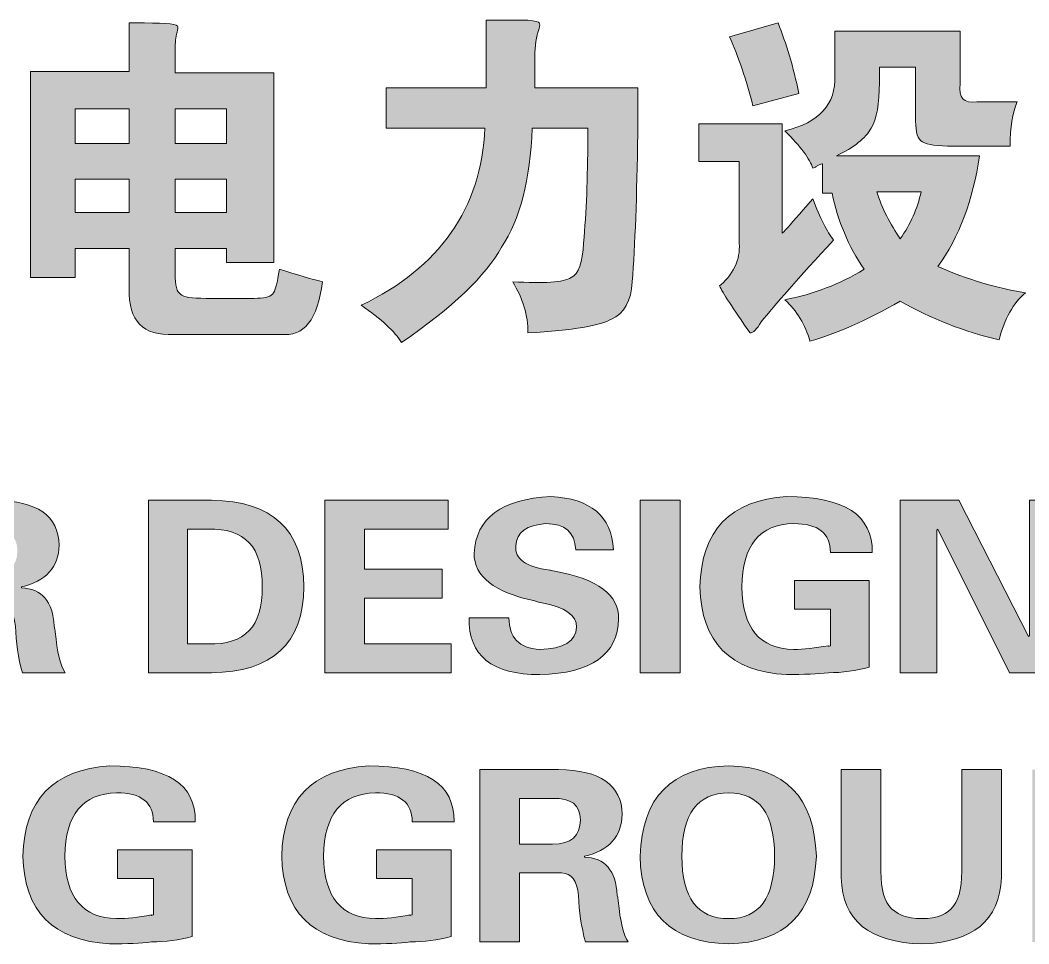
# Model space of a CAD drawing. Extents: x -76183 to 48420, y -19465 to 404409.
# Drawn here: x -4246 to -3348, y -15456 to -14634 of the extents above; entities that cross this region are included whole.
import ezdxf

# ---------------------------------------------------------------- set-up
doc = ezdxf.new("R2010")
doc.units = 0
doc.header["$LTSCALE"] = 1000
doc.header["$MEASUREMENT"] = 0
doc.layers.add('PUB_TEXT', color=7, linetype='Continuous', lineweight=13)

# ---------------------------------------------------------------- blocks, each defined once
blk = doc.blocks.new('LOGO_CEEC_2014')
h = blk.add_hatch(color=256)
edge = h.paths.add_edge_path()
edge.add_spline(control_points=[(69.5505, 9.4632), (69.5505, 9.4632), (69.5505, 10.067), (69.5505, 10.067), (69.7567, 10.067), (69.8804, 10.067), (69.9217, 10.067), (69.9877, 10.0588), (70.0208, 10.0506), (70.0208, 10.0423), (70.0288, 10.0341), (70.0288, 10.0177), (70.0208, 9.993), (69.9959, 9.9191), (69.9836, 9.837), (69.9836, 9.7466), (69.9836, 9.7466), (69.9836, 9.4632), (69.9836, 9.4632), (69.9836, 9.4632), (70.8991, 9.4632), (70.8991, 9.4632), (70.8991, 9.4632), (70.8991, 9.0568), (70.8991, 9.0568), (70.8909, 8.4979), (70.8744, 8.0586), (70.8495, 7.7383), (70.8413, 7.5657), (70.7794, 7.4548), (70.6642, 7.4056), (70.5733, 7.3483), (70.3258, 7.307), (69.9217, 7.2823), (69.9217, 7.4384), (69.8763, 7.5904), (69.7857, 7.7383), (70.066, 7.7216), (70.239, 7.7339), (70.3053, 7.7752), (70.3713, 7.8078), (70.4082, 7.9108), (70.4167, 8.0833), (70.4413, 8.3544), (70.4537, 8.6625), (70.4537, 9.0075), (70.4537, 9.0075), (70.4537, 9.1061), (70.4537, 9.1061), (70.4537, 9.1061), (69.959, 9.1061), (69.959, 9.1061), (69.9423, 8.6458), (69.8516, 8.2928), (69.6866, 8.0463), (69.5464, 7.7917), (69.2494, 7.5085), (68.796, 7.1961), (68.7382, 7.2946), (68.6184, 7.4056), (68.4371, 7.5288), (69.1382, 7.8656), (69.5051, 8.3914), (69.5382, 9.1061), (69.5382, 9.1061), (68.6599, 9.1061), (68.6599, 9.1061), (68.6599, 9.1061), (68.6599, 9.4632), (68.6599, 9.4632), (68.6599, 9.4632), (69.5505, 9.4632), (69.5505, 9.4632)], knot_values=[0, 0, 0, 0, 1, 1, 1, 2, 2, 2, 3, 3, 3, 4, 4, 4, 5, 5, 5, 6, 6, 6, 7, 7, 7, 8, 8, 8, 9, 9, 9, 10, 10, 10, 11, 11, 11, 12, 12, 12, 13, 13, 13, 14, 14, 14, 15, 15, 15, 16, 16, 16, 17, 17, 17, 18, 18, 18, 19, 19, 19, 20, 20, 20, 21, 21, 21, 22, 22, 22, 23, 23, 23, 24, 24, 24, 24], degree=3, periodic=0)
h = blk.add_hatch(color=256)
h.paths.add_polyline_path([(67.2387, 8.3544), (67.2387, 8.6501), (66.781, 8.6501), (66.781, 8.3544)], flags=16)
h.paths.add_polyline_path([(66.781, 8.9705), (67.2387, 8.9705), (67.2387, 9.2786), (66.781, 9.2786)], flags=16)
h.paths.add_polyline_path([(65.8902, 8.3544), (66.3726, 8.3544), (66.3726, 8.6501), (65.8902, 8.6501)], flags=16)
h.paths.add_polyline_path([(66.3726, 9.2786), (65.8902, 9.2786), (65.8902, 8.9705), (66.3726, 8.9705)], flags=16)
edge = h.paths.add_edge_path()
edge.add_spline(control_points=[(66.3726, 9.611), (66.3726, 9.611), (66.3726, 10.0423), (66.3726, 10.0423), (66.3726, 10.0423), (66.5086, 10.0423), (66.5086, 10.0423), (66.7148, 10.0423), (66.8139, 10.03), (66.8056, 10.0054), (66.8056, 9.9889), (66.8013, 9.9684), (66.7933, 9.9438), (66.7849, 9.8945), (66.781, 9.8452), (66.781, 9.7959), (66.781, 9.7959), (66.781, 9.5987), (66.781, 9.5987), (66.781, 9.5987), (67.6592, 9.5987), (67.6592, 9.5987), (67.6592, 9.5987), (67.6592, 7.9108), (67.6592, 7.9108), (67.6592, 7.9108), (67.2387, 7.9108), (67.2387, 7.9108), (67.2387, 7.9108), (67.2387, 8.034), (67.2387, 8.034), (67.2387, 8.034), (66.781, 8.034), (66.781, 8.034), (66.781, 8.034), (66.781, 7.8122), (66.781, 7.8122), (66.781, 7.7054), (66.7974, 7.6438), (66.8303, 7.6274), (66.8552, 7.6027), (66.9294, 7.5904), (67.0531, 7.5904), (67.0531, 7.5904), (67.486, 7.5904), (67.486, 7.5904), (67.5684, 7.5904), (67.622, 7.6027), (67.6469, 7.6274), (67.6716, 7.652), (67.6921, 7.7259), (67.7088, 7.8492), (67.8654, 7.7999), (67.9932, 7.7629), (68.0923, 7.7383), (68.051, 7.4014), (67.9273, 7.2454), (67.7211, 7.27), (67.7211, 7.27), (66.7684, 7.27), (66.7684, 7.27), (66.4963, 7.2536), (66.3643, 7.3891), (66.3726, 7.6766), (66.3726, 7.6766), (66.3726, 8.034), (66.3726, 8.034), (66.3726, 8.034), (65.8902, 8.034), (65.8902, 8.034), (65.8902, 8.034), (65.8902, 7.7752), (65.8902, 7.7752), (65.8902, 7.7752), (65.4943, 7.7752), (65.4943, 7.7752), (65.4943, 7.7752), (65.4943, 9.611), (65.4943, 9.611), (65.4943, 9.611), (66.3726, 9.611), (66.3726, 9.611)], knot_values=[0, 0, 0, 0, 1, 1, 1, 2, 2, 2, 3, 3, 3, 4, 4, 4, 5, 5, 5, 6, 6, 6, 7, 7, 7, 8, 8, 8, 9, 9, 9, 10, 10, 10, 11, 11, 11, 12, 12, 12, 13, 13, 13, 14, 14, 14, 15, 15, 15, 16, 16, 16, 17, 17, 17, 18, 18, 18, 19, 19, 19, 20, 20, 20, 21, 21, 21, 22, 22, 22, 23, 23, 23, 24, 24, 24, 25, 25, 25, 26, 26, 26, 27, 27, 27, 27], degree=3, periodic=0)
h = blk.add_hatch(color=256)
edge = h.paths.add_edge_path(flags=16)
edge.add_spline(control_points=[(73.0255, 8.5392), (73.075, 8.3914), (73.1449, 8.2514), (73.2358, 8.1203), (73.3264, 8.2514), (73.3882, 8.3914), (73.4214, 8.5392), (73.4214, 8.5392), (73.0255, 8.5392), (73.0255, 8.5392)], knot_values=[0, 0, 0, 0, 1, 1, 1, 2, 2, 2, 3, 3, 3, 3], degree=3, periodic=0)
edge = h.paths.add_edge_path()
edge.add_spline(control_points=[(72.5431, 8.5269), (72.5431, 8.5269), (72.5431, 8.7857), (72.5431, 8.7857), (72.5431, 8.7936), (72.5223, 8.7857), (72.4812, 8.761), (72.4892, 8.761), (72.4812, 8.7567), (72.4563, 8.7487), (72.4317, 8.8306), (72.349, 8.9415), (72.2089, 9.0814), (72.5141, 9.1554), (72.6625, 9.3194), (72.6543, 9.5741), (72.6543, 9.5741), (72.6543, 9.9684), (72.6543, 9.9684), (72.6543, 9.9684), (73.7679, 9.9684), (73.7679, 9.9684), (73.7679, 9.9684), (73.7679, 9.5001), (73.7679, 9.5001), (73.7512, 9.3772), (73.8008, 9.3235), (73.9163, 9.3402), (73.9163, 9.3402), (74.275, 9.3402), (74.275, 9.3402), (74.2336, 9.2416), (74.2131, 9.1099), (74.2131, 8.9459), (74.2131, 8.9459), (73.7061, 8.9459), (73.7061, 8.9459), (73.5656, 8.9459), (73.475, 8.9582), (73.4337, 8.9828), (73.3924, 9.0075), (73.3718, 9.0691), (73.3718, 9.1677), (73.3718, 9.1677), (73.3718, 9.648), (73.3718, 9.648), (73.3718, 9.648), (73.0501, 9.648), (73.0501, 9.648), (73.0501, 9.648), (73.0501, 9.5125), (73.0501, 9.5125), (73.0501, 9.3235), (73.0255, 9.188), (72.9759, 9.1061), (72.9267, 9.0155), (72.8232, 8.9336), (72.6669, 8.8596), (72.6669, 8.8596), (73.941, 8.8596), (73.941, 8.8596), (73.8832, 8.4653), (73.7595, 8.1367), (73.5697, 7.8738), (73.8337, 7.7585), (74.0935, 7.6808), (74.3492, 7.6397), (74.2421, 7.5491), (74.1638, 7.4099), (74.1143, 7.2207), (73.8008, 7.2946), (73.5081, 7.4099), (73.2358, 7.5657), (72.9305, 7.3932), (72.6625, 7.2744), (72.4317, 7.2084), (72.3904, 7.3563), (72.3162, 7.4795), (72.2089, 7.5781), (72.4646, 7.6274), (72.6997, 7.7177), (72.9141, 7.8492), (72.7739, 8.0543), (72.6792, 8.2805), (72.6296, 8.5269), (72.6296, 8.5269), (72.5431, 8.5269), (72.5431, 8.5269)], knot_values=[0, 0, 0, 0, 1, 1, 1, 2, 2, 2, 3, 3, 3, 4, 4, 4, 5, 5, 5, 6, 6, 6, 7, 7, 7, 8, 8, 8, 9, 9, 9, 10, 10, 10, 11, 11, 11, 12, 12, 12, 13, 13, 13, 14, 14, 14, 15, 15, 15, 16, 16, 16, 17, 17, 17, 18, 18, 18, 19, 19, 19, 20, 20, 20, 21, 21, 21, 22, 22, 22, 23, 23, 23, 24, 24, 24, 25, 25, 25, 26, 26, 26, 27, 27, 27, 28, 28, 28, 29, 29, 29, 29], degree=3, periodic=0)
edge = h.paths.add_edge_path()
edge.add_spline(control_points=[(72.1473, 10.0423), (72.2214, 9.8616), (72.2833, 9.6521), (72.3326, 9.4141), (72.3326, 9.4141), (71.9244, 9.3032), (71.9244, 9.3032), (71.8667, 9.533), (71.7966, 9.7384), (71.7142, 9.9191), (71.7142, 9.9191), (72.1473, 10.0423), (72.1473, 10.0423)], knot_values=[0, 0, 0, 0, 1, 1, 1, 2, 2, 2, 3, 3, 3, 4, 4, 4, 4], degree=3, periodic=0)
edge = h.paths.add_edge_path()
edge.add_spline(control_points=[(71.8007, 8.8103), (71.8007, 8.8103), (71.442, 8.8103), (71.442, 8.8103), (71.442, 8.8103), (71.442, 9.143), (71.442, 9.143), (71.442, 9.143), (72.1842, 9.143), (72.1842, 9.143), (72.1842, 9.143), (72.1842, 8.1696), (72.1842, 8.1696), (72.2171, 8.2022), (72.2789, 8.2722), (72.3698, 8.379), (72.3698, 8.379), (72.4563, 8.4776), (72.4563, 8.4776), (72.5223, 8.3051), (72.5842, 8.1819), (72.642, 8.1079), (72.3285, 7.7709), (72.1141, 7.5288), (71.9986, 7.3809), (71.9573, 7.3152), (71.9244, 7.2823), (71.8998, 7.2823), (71.7429, 7.5041), (71.6523, 7.6438), (71.6276, 7.7013), (71.6276, 7.7013), (71.64, 7.7136), (71.64, 7.7136), (71.6975, 7.7629), (71.7429, 7.8245), (71.776, 7.8985), (71.8007, 7.9642), (71.8089, 8.034), (71.8007, 8.1079), (71.8007, 8.1079), (71.8007, 8.8103), (71.8007, 8.8103)], knot_values=[0, 0, 0, 0, 1, 1, 1, 2, 2, 2, 3, 3, 3, 4, 4, 4, 5, 5, 5, 6, 6, 6, 7, 7, 7, 8, 8, 8, 9, 9, 9, 10, 10, 10, 11, 11, 11, 12, 12, 12, 13, 13, 13, 14, 14, 14, 14], degree=3, periodic=0)
h = blk.add_hatch(color=256)
edge = h.paths.add_edge_path(flags=16)
edge.add_spline(control_points=[(64.8361, 5.1289), (64.8361, 5.1289), (65.1287, 5.1289), (65.1287, 5.1289), (65.2941, 5.1289), (65.377, 5.2008), (65.377, 5.3448), (65.377, 5.4776), (65.2941, 5.541), (65.1287, 5.5356), (65.1287, 5.5356), (64.8361, 5.5356), (64.8361, 5.5356), (64.8361, 5.5356), (64.8361, 5.1289), (64.8361, 5.1289)], knot_values=[0, 0, 0, 0, 1, 1, 1, 2, 2, 2, 3, 3, 3, 4, 4, 4, 5, 5, 5, 5], degree=3, periodic=0)
edge = h.paths.add_edge_path()
edge.add_spline(control_points=[(64.8361, 4.2579), (64.8361, 4.2579), (64.4815, 4.2579), (64.4815, 4.2579), (64.4815, 4.2579), (64.4815, 5.7928), (64.4815, 5.7928), (64.4815, 5.7928), (65.1819, 5.7928), (65.1819, 5.7928), (65.5544, 5.7872), (65.7433, 5.6545), (65.7492, 5.3947), (65.7433, 5.1954), (65.6309, 5.0709), (65.4124, 5.0211), (65.4124, 5.0211), (65.4124, 5.0129), (65.4124, 5.0129), (65.5955, 5.0073), (65.693, 4.8938), (65.7051, 4.6728), (65.7107, 4.6507), (65.7138, 4.634), (65.7138, 4.6229), (65.7315, 4.4404), (65.761, 4.3187), (65.8026, 4.2579), (65.8026, 4.2579), (65.4214, 4.2579), (65.4214, 4.2579), (65.3857, 4.3906), (65.3649, 4.5287), (65.3593, 4.6728), (65.3472, 4.8055), (65.2972, 4.8717), (65.2086, 4.8717), (65.2086, 4.8717), (64.8361, 4.8717), (64.8361, 4.8717), (64.8361, 4.8717), (64.8361, 4.2579), (64.8361, 4.2579)], knot_values=[0, 0, 0, 0, 1, 1, 1, 2, 2, 2, 3, 3, 3, 4, 4, 4, 5, 5, 5, 6, 6, 6, 7, 7, 7, 8, 8, 8, 9, 9, 9, 10, 10, 10, 11, 11, 11, 12, 12, 12, 13, 13, 13, 14, 14, 14, 14], degree=3, periodic=0)
h.paths.add_polyline_path([(63.144, 5.7928), (64.2433, 5.7928), (64.2433, 5.5356), (63.4986, 5.5356), (63.4986, 5.1787), (64.1902, 5.1787), (64.1902, 4.9215), (63.4986, 4.9215), (63.4986, 4.5151), (64.27, 4.5151), (64.27, 4.2579), (63.144, 4.2579)])
h.paths.add_polyline_path([(61.7444, 5.7928), (62.1433, 5.7928), (62.427, 4.6396), (62.4357, 4.6396), (62.7017, 5.7928), (63.0298, 5.7928), (62.6131, 4.2579), (62.2229, 4.2579), (61.9305, 5.4278), (61.6114, 4.2579), (61.2125, 4.2579), (60.8135, 5.7928), (61.1768, 5.7928), (61.425, 4.6396)])
edge = h.paths.add_edge_path(flags=16)
edge.add_spline(control_points=[(59.5379, 5.0211), (59.5379, 4.6507), (59.6767, 4.4653), (59.9545, 4.4653), (60.2264, 4.4653), (60.3625, 4.6507), (60.3625, 5.0211), (60.3625, 5.3972), (60.2264, 5.5854), (59.9545, 5.5854), (59.6767, 5.5854), (59.5379, 5.3972), (59.5379, 5.0211)], knot_values=[0, 0, 0, 0, 1, 1, 1, 2, 2, 2, 3, 3, 3, 4, 4, 4, 4], degree=3, periodic=0)
edge = h.paths.add_edge_path()
edge.add_spline(control_points=[(59.1656, 5.0211), (59.1833, 5.5466), (59.4462, 5.8149), (59.9545, 5.8259), (60.4569, 5.8149), (60.717, 5.5466), (60.7347, 5.0211), (60.717, 4.5123), (60.4569, 4.2525), (59.9545, 4.2412), (59.4403, 4.2525), (59.1774, 4.5123), (59.1656, 5.0211)], knot_values=[0, 0, 0, 0, 1, 1, 1, 2, 2, 2, 3, 3, 3, 4, 4, 4, 4], degree=3, periodic=0)
edge = h.paths.add_edge_path(flags=16)
edge.add_spline(control_points=[(58.2268, 5.104), (58.2504, 5.104), (58.2858, 5.104), (58.3331, 5.104), (58.5695, 5.082), (58.6848, 5.1538), (58.6789, 5.3199), (58.6848, 5.4858), (58.5695, 5.5577), (58.3331, 5.5356), (58.2858, 5.5356), (58.2504, 5.5356), (58.2268, 5.5356), (58.2268, 5.5356), (58.2268, 5.104), (58.2268, 5.104)], knot_values=[0, 0, 0, 0, 1, 1, 1, 2, 2, 2, 3, 3, 3, 4, 4, 4, 5, 5, 5, 5], degree=3, periodic=0)
edge = h.paths.add_edge_path()
edge.add_spline(control_points=[(57.881, 4.2579), (57.881, 4.2579), (57.881, 5.7928), (57.881, 5.7928), (57.881, 5.7928), (58.3862, 5.7928), (58.3862, 5.7928), (58.8355, 5.7982), (59.057, 5.6406), (59.0514, 5.3199), (59.0393, 5.0211), (58.8504, 4.8635), (58.4838, 4.8471), (58.4838, 4.8471), (58.2268, 4.8471), (58.2268, 4.8471), (58.2268, 4.8471), (58.2268, 4.2579), (58.2268, 4.2579), (58.2268, 4.2579), (57.881, 4.2579), (57.881, 4.2579)], knot_values=[0, 0, 0, 0, 1, 1, 1, 2, 2, 2, 3, 3, 3, 4, 4, 4, 5, 5, 5, 6, 6, 6, 7, 7, 7, 7], degree=3, periodic=0)
h = blk.add_hatch(color=256)
h.paths.add_polyline_path([(74.2085, 4.2579), (73.57, 5.5356), (73.5613, 5.5274), (73.5613, 4.2579), (73.2332, 4.2579), (73.2332, 5.7928), (73.7564, 5.7928), (74.3769, 4.5814), (74.3856, 4.5898), (74.3856, 5.7928), (74.7137, 5.7928), (74.7137, 4.2579)])
edge = h.paths.add_edge_path()
edge.add_spline(control_points=[(72.2946, 4.8222), (72.2946, 4.8222), (72.2946, 5.0791), (72.2946, 5.0791), (72.2946, 5.0791), (72.9595, 5.0791), (72.9595, 5.0791), (72.9595, 5.0791), (72.9595, 4.3077), (72.9595, 4.3077), (72.8412, 4.2746), (72.7203, 4.2579), (72.596, 4.2579), (72.5015, 4.2468), (72.3773, 4.2412), (72.2238, 4.2412), (71.7214, 4.2689), (71.4641, 4.5287), (71.4523, 5.0211), (71.4641, 5.5243), (71.7214, 5.7928), (72.2238, 5.8259), (72.738, 5.8259), (72.9919, 5.6601), (72.9862, 5.3282), (72.9862, 5.3282), (72.6137, 5.3282), (72.6137, 5.3282), (72.6137, 5.4996), (72.5044, 5.5854), (72.2856, 5.5854), (71.9842, 5.5797), (71.8305, 5.3916), (71.8248, 5.0211), (71.8305, 4.6561), (71.9842, 4.4707), (72.2856, 4.4653), (72.3745, 4.4653), (72.4777, 4.4764), (72.596, 4.4984), (72.5901, 4.4928), (72.596, 4.4928), (72.6137, 4.4984), (72.6137, 4.4984), (72.6137, 4.8222), (72.6137, 4.8222), (72.6137, 4.8222), (72.2946, 4.8222), (72.2946, 4.8222)], knot_values=[0, 0, 0, 0, 1, 1, 1, 2, 2, 2, 3, 3, 3, 4, 4, 4, 5, 5, 5, 6, 6, 6, 7, 7, 7, 8, 8, 8, 9, 9, 9, 10, 10, 10, 11, 11, 11, 12, 12, 12, 13, 13, 13, 14, 14, 14, 15, 15, 15, 16, 16, 16, 16], degree=3, periodic=0)
h.paths.add_polyline_path([(71.2762, 4.2579), (70.9217, 4.2579), (70.9217, 5.7928), (71.2762, 5.7928)])
edge = h.paths.add_edge_path()
edge.add_spline(control_points=[(70.3464, 5.3531), (70.3404, 5.5079), (70.2516, 5.5854), (70.0804, 5.5854), (69.9089, 5.5741), (69.8203, 5.5079), (69.8144, 5.3862), (69.8024, 5.2701), (69.903, 5.198), (70.1158, 5.1705), (70.1217, 5.1705), (70.1364, 5.1677), (70.1602, 5.1623), (70.5443, 5.0902), (70.7335, 4.9492), (70.7276, 4.739), (70.7217, 4.4183), (70.4881, 4.2525), (70.0272, 4.2412), (69.6016, 4.2412), (69.3919, 4.4099), (69.3978, 4.7475), (69.3978, 4.7475), (69.7523, 4.7475), (69.7523, 4.7475), (69.7523, 4.5703), (69.8439, 4.4764), (70.0272, 4.4653), (70.2398, 4.4707), (70.3492, 4.5372), (70.3551, 4.6645), (70.3551, 4.7695), (70.2516, 4.8414), (70.045, 4.8802), (70.0152, 4.8856), (69.9946, 4.8912), (69.9828, 4.8966), (69.6221, 4.9741), (69.4419, 5.1151), (69.4419, 5.3199), (69.4599, 5.6352), (69.6873, 5.8039), (70.1248, 5.8259), (70.4793, 5.8093), (70.6655, 5.6516), (70.6832, 5.3531), (70.6832, 5.3531), (70.3464, 5.3531), (70.3464, 5.3531)], knot_values=[0, 0, 0, 0, 1, 1, 1, 2, 2, 2, 3, 3, 3, 4, 4, 4, 5, 5, 5, 6, 6, 6, 7, 7, 7, 8, 8, 8, 9, 9, 9, 10, 10, 10, 11, 11, 11, 12, 12, 12, 13, 13, 13, 14, 14, 14, 15, 15, 15, 16, 16, 16, 16], degree=3, periodic=0)
h.paths.add_polyline_path([(68.1134, 5.7928), (69.2127, 5.7928), (69.2127, 5.5356), (68.4679, 5.5356), (68.4679, 5.1787), (69.1595, 5.1787), (69.1595, 4.9215), (68.4679, 4.9215), (68.4679, 4.5151), (69.2394, 4.5151), (69.2394, 4.2579), (68.1134, 4.2579)])
edge = h.paths.add_edge_path(flags=16)
edge.add_spline(control_points=[(66.8909, 4.5151), (66.8909, 4.5151), (67.077, 4.5151), (67.077, 4.5151), (67.402, 4.5038), (67.5617, 4.6728), (67.5558, 5.0211), (67.5617, 5.3751), (67.402, 5.5466), (67.077, 5.5356), (67.077, 5.5356), (66.8909, 5.5356), (66.8909, 5.5356), (66.8909, 5.5356), (66.8909, 4.5151), (66.8909, 4.5151)], knot_values=[0, 0, 0, 0, 1, 1, 1, 2, 2, 2, 3, 3, 3, 4, 4, 4, 5, 5, 5, 5], degree=3, periodic=0)
edge = h.paths.add_edge_path()
edge.add_spline(control_points=[(66.5451, 5.7928), (66.5451, 5.7928), (67.1037, 5.7928), (67.1037, 5.7928), (67.6474, 5.7872), (67.9221, 5.5299), (67.928, 5.0211), (67.9221, 4.5177), (67.6474, 4.2633), (67.1037, 4.2579), (67.1037, 4.2579), (66.5451, 4.2579), (66.5451, 4.2579), (66.5451, 4.2579), (66.5451, 5.7928), (66.5451, 5.7928)], knot_values=[0, 0, 0, 0, 1, 1, 1, 2, 2, 2, 3, 3, 3, 4, 4, 4, 5, 5, 5, 5], degree=3, periodic=0)
h = blk.add_hatch(color=256)
edge = h.paths.add_edge_path()
edge.add_spline(control_points=[(66.2694, 2.4254), (66.2694, 2.4254), (66.2694, 2.6824), (66.2694, 2.6824), (66.2694, 2.6824), (66.9343, 2.6824), (66.9343, 2.6824), (66.9343, 2.6824), (66.9343, 1.9109), (66.9343, 1.9109), (66.8159, 1.8778), (66.695, 1.8611), (66.5707, 1.8611), (66.4763, 1.8501), (66.352, 1.8444), (66.1985, 1.8444), (65.6961, 1.8722), (65.4389, 2.132), (65.4271, 2.6244), (65.4389, 3.1275), (65.6961, 3.3961), (66.1985, 3.4292), (66.7127, 3.4292), (66.9666, 3.2633), (66.961, 2.9314), (66.961, 2.9314), (66.5885, 2.9314), (66.5885, 2.9314), (66.5885, 3.1029), (66.4791, 3.1886), (66.2604, 3.1886), (65.959, 3.183), (65.8052, 2.9948), (65.7996, 2.6244), (65.8052, 2.2593), (65.959, 2.074), (66.2604, 2.0686), (66.3492, 2.0686), (66.4524, 2.0796), (66.5707, 2.1017), (66.5648, 2.096), (66.5707, 2.096), (66.5885, 2.1017), (66.5885, 2.1017), (66.5885, 2.4254), (66.5885, 2.4254), (66.5885, 2.4254), (66.2694, 2.4254), (66.2694, 2.4254)], knot_values=[0, 0, 0, 0, 1, 1, 1, 2, 2, 2, 3, 3, 3, 4, 4, 4, 5, 5, 5, 6, 6, 6, 7, 7, 7, 8, 8, 8, 9, 9, 9, 10, 10, 10, 11, 11, 11, 12, 12, 12, 13, 13, 13, 14, 14, 14, 15, 15, 15, 16, 16, 16, 16], degree=3, periodic=0)
h.paths.add_polyline_path([(64.7455, 1.8611), (64.107, 3.1388), (64.0983, 3.1306), (64.0983, 1.8611), (63.7702, 1.8611), (63.7702, 3.3961), (64.2934, 3.3961), (64.9139, 2.1846), (64.9226, 2.1931), (64.9226, 3.3961), (65.2507, 3.3961), (65.2507, 1.8611)])
h.paths.add_polyline_path([(63.5319, 1.8611), (63.1774, 1.8611), (63.1774, 3.3961), (63.5319, 3.3961)])
edge = h.paths.add_edge_path(flags=16)
edge.add_spline(control_points=[(62.0612, 2.7322), (62.0612, 2.7322), (62.3538, 2.7322), (62.3538, 2.7322), (62.5192, 2.7322), (62.6021, 2.8041), (62.6021, 2.9481), (62.6021, 3.0808), (62.5192, 3.1442), (62.3538, 3.1388), (62.3538, 3.1388), (62.0612, 3.1388), (62.0612, 3.1388), (62.0612, 3.1388), (62.0612, 2.7322), (62.0612, 2.7322)], knot_values=[0, 0, 0, 0, 1, 1, 1, 2, 2, 2, 3, 3, 3, 4, 4, 4, 5, 5, 5, 5], degree=3, periodic=0)
edge = h.paths.add_edge_path()
edge.add_spline(control_points=[(62.0612, 1.8611), (62.0612, 1.8611), (61.7066, 1.8611), (61.7066, 1.8611), (61.7066, 1.8611), (61.7066, 3.3961), (61.7066, 3.3961), (61.7066, 3.3961), (62.407, 3.3961), (62.407, 3.3961), (62.7795, 3.3904), (62.9684, 3.2577), (62.9743, 2.9979), (62.9684, 2.7987), (62.856, 2.6742), (62.6375, 2.6244), (62.6375, 2.6244), (62.6375, 2.6162), (62.6375, 2.6162), (62.8206, 2.6105), (62.9181, 2.497), (62.9302, 2.276), (62.9358, 2.2539), (62.9389, 2.2372), (62.9389, 2.2262), (62.9566, 2.0437), (62.9861, 1.922), (63.0277, 1.8611), (63.0277, 1.8611), (62.6465, 1.8611), (62.6465, 1.8611), (62.6108, 1.9939), (62.59, 2.132), (62.5844, 2.276), (62.5723, 2.4087), (62.5223, 2.475), (62.4337, 2.475), (62.4337, 2.475), (62.0612, 2.475), (62.0612, 2.475), (62.0612, 2.475), (62.0612, 1.8611), (62.0612, 1.8611)], knot_values=[0, 0, 0, 0, 1, 1, 1, 2, 2, 2, 3, 3, 3, 4, 4, 4, 5, 5, 5, 6, 6, 6, 7, 7, 7, 8, 8, 8, 9, 9, 9, 10, 10, 10, 11, 11, 11, 12, 12, 12, 13, 13, 13, 14, 14, 14, 14], degree=3, periodic=0)
h.paths.add_polyline_path([(60.3691, 3.3961), (61.4684, 3.3961), (61.4684, 3.1388), (60.7237, 3.1388), (60.7237, 2.782), (61.4153, 2.782), (61.4153, 2.5248), (60.7237, 2.5248), (60.7237, 2.1184), (61.4951, 2.1184), (61.4951, 1.8611), (60.3691, 1.8611)])
h.paths.add_polyline_path([(59.0314, 3.3961), (60.1306, 3.3961), (60.1306, 3.1388), (59.3859, 3.1388), (59.3859, 2.782), (60.0775, 2.782), (60.0775, 2.5248), (59.3859, 2.5248), (59.3859, 2.1184), (60.1573, 2.1184), (60.1573, 1.8611), (59.0314, 1.8611)])
h.paths.add_polyline_path([(58.3056, 1.8611), (57.6671, 3.1388), (57.6584, 3.1306), (57.6584, 1.8611), (57.3303, 1.8611), (57.3303, 3.3961), (57.8535, 3.3961), (58.474, 2.1846), (58.4827, 2.1931), (58.4827, 3.3961), (58.8108, 3.3961), (58.8108, 1.8611)])
h.paths.add_polyline_path([(57.0921, 1.8611), (56.7375, 1.8611), (56.7375, 3.3961), (57.0921, 3.3961)])
edge = h.paths.add_edge_path()
edge.add_spline(control_points=[(55.8077, 2.4254), (55.8077, 2.4254), (55.8077, 2.6824), (55.8077, 2.6824), (55.8077, 2.6824), (56.4726, 2.6824), (56.4726, 2.6824), (56.4726, 2.6824), (56.4726, 1.9109), (56.4726, 1.9109), (56.3543, 1.8778), (56.2333, 1.8611), (56.1091, 1.8611), (56.0146, 1.8501), (55.8904, 1.8444), (55.7368, 1.8444), (55.2344, 1.8722), (54.9772, 2.132), (54.9654, 2.6244), (54.9772, 3.1275), (55.2344, 3.3961), (55.7368, 3.4292), (56.2511, 3.4292), (56.505, 3.2633), (56.4993, 2.9314), (56.4993, 2.9314), (56.1268, 2.9314), (56.1268, 2.9314), (56.1268, 3.1029), (56.0174, 3.1886), (55.7987, 3.1886), (55.4973, 3.183), (55.3435, 2.9948), (55.3379, 2.6244), (55.3435, 2.2593), (55.4973, 2.074), (55.7987, 2.0686), (55.8875, 2.0686), (55.9907, 2.0796), (56.1091, 2.1017), (56.1032, 2.096), (56.1091, 2.096), (56.1268, 2.1017), (56.1268, 2.1017), (56.1268, 2.4254), (56.1268, 2.4254), (56.1268, 2.4254), (55.8077, 2.4254), (55.8077, 2.4254)], knot_values=[0, 0, 0, 0, 1, 1, 1, 2, 2, 2, 3, 3, 3, 4, 4, 4, 5, 5, 5, 6, 6, 6, 7, 7, 7, 8, 8, 8, 9, 9, 9, 10, 10, 10, 11, 11, 11, 12, 12, 12, 13, 13, 13, 14, 14, 14, 15, 15, 15, 16, 16, 16, 16], degree=3, periodic=0)
h.paths.add_polyline_path([(54.2838, 1.8611), (53.6453, 3.1388), (53.6366, 3.1306), (53.6366, 1.8611), (53.3085, 1.8611), (53.3085, 3.3961), (53.8317, 3.3961), (54.4522, 2.1846), (54.4609, 2.1931), (54.4609, 3.3961), (54.789, 3.3961), (54.789, 1.8611)])
h.paths.add_polyline_path([(51.9533, 3.3961), (53.0526, 3.3961), (53.0526, 3.1388), (52.3078, 3.1388), (52.3078, 2.782), (52.9994, 2.782), (52.9994, 2.5248), (52.3078, 2.5248), (52.3078, 2.1184), (53.0793, 2.1184), (53.0793, 1.8611), (51.9533, 1.8611)])
h = blk.add_hatch(color=256)
edge = h.paths.add_edge_path(flags=16)
edge.add_spline(control_points=[(74.7561, 2.7073), (74.7797, 2.7073), (74.8151, 2.7073), (74.8623, 2.7073), (75.0988, 2.6852), (75.214, 2.7571), (75.2081, 2.9232), (75.214, 3.089), (75.0988, 3.1609), (74.8623, 3.1388), (74.8151, 3.1388), (74.7797, 3.1388), (74.7561, 3.1388), (74.7561, 3.1388), (74.7561, 2.7073), (74.7561, 2.7073)], knot_values=[0, 0, 0, 0, 1, 1, 1, 2, 2, 2, 3, 3, 3, 4, 4, 4, 5, 5, 5, 5], degree=3, periodic=0)
edge = h.paths.add_edge_path()
edge.add_spline(control_points=[(74.4103, 1.8611), (74.4103, 1.8611), (74.4103, 3.3961), (74.4103, 3.3961), (74.4103, 3.3961), (74.9155, 3.3961), (74.9155, 3.3961), (75.3647, 3.4015), (75.5863, 3.2438), (75.5806, 2.9232), (75.5686, 2.6244), (75.3796, 2.4667), (75.013, 2.4503), (75.013, 2.4503), (74.7561, 2.4503), (74.7561, 2.4503), (74.7561, 2.4503), (74.7561, 1.8611), (74.7561, 1.8611), (74.7561, 1.8611), (74.4103, 1.8611), (74.4103, 1.8611)], knot_values=[0, 0, 0, 0, 1, 1, 1, 2, 2, 2, 3, 3, 3, 4, 4, 4, 5, 5, 5, 6, 6, 6, 7, 7, 7, 7], degree=3, periodic=0)
edge = h.paths.add_edge_path()
edge.add_spline(control_points=[(74.1366, 3.3961), (74.1366, 3.3961), (74.1366, 2.4336), (74.1366, 2.4336), (74.1189, 2.0519), (73.8824, 1.8557), (73.4273, 1.8444), (72.9603, 1.8557), (72.721, 2.0519), (72.7092, 2.4336), (72.7092, 2.4336), (72.7092, 3.3961), (72.7092, 3.3961), (72.7092, 3.3961), (73.0637, 3.3961), (73.0637, 3.3961), (73.0637, 3.3961), (73.0637, 2.5581), (73.0637, 2.5581), (73.0578, 2.3756), (73.0817, 2.2511), (73.1349, 2.1846), (73.1939, 2.1071), (73.2912, 2.0686), (73.4273, 2.0686), (73.5633, 2.0686), (73.6578, 2.1071), (73.7109, 2.1846), (73.7643, 2.2511), (73.7877, 2.3756), (73.7821, 2.5581), (73.7821, 2.5581), (73.7821, 3.3961), (73.7821, 3.3961), (73.7821, 3.3961), (74.1366, 3.3961), (74.1366, 3.3961)], knot_values=[0, 0, 0, 0, 1, 1, 1, 2, 2, 2, 3, 3, 3, 4, 4, 4, 5, 5, 5, 6, 6, 6, 7, 7, 7, 8, 8, 8, 9, 9, 9, 10, 10, 10, 11, 11, 11, 12, 12, 12, 12], degree=3, periodic=0)
edge = h.paths.add_edge_path(flags=16)
edge.add_spline(control_points=[(71.2916, 2.6244), (71.2916, 2.2539), (71.4305, 2.0686), (71.7083, 2.0686), (71.9801, 2.0686), (72.1162, 2.2539), (72.1162, 2.6244), (72.1162, 3.0005), (71.9801, 3.1886), (71.7083, 3.1886), (71.4305, 3.1886), (71.2916, 3.0005), (71.2916, 2.6244)], knot_values=[0, 0, 0, 0, 1, 1, 1, 2, 2, 2, 3, 3, 3, 4, 4, 4, 4], degree=3, periodic=0)
edge = h.paths.add_edge_path()
edge.add_spline(control_points=[(70.9194, 2.6244), (70.9371, 3.1499), (71.1999, 3.4182), (71.7083, 3.4292), (72.2107, 3.4182), (72.4707, 3.1499), (72.4884, 2.6244), (72.4707, 2.1155), (72.2107, 1.8557), (71.7083, 1.8444), (71.194, 1.8557), (70.9312, 2.1155), (70.9194, 2.6244)], knot_values=[0, 0, 0, 0, 1, 1, 1, 2, 2, 2, 3, 3, 3, 4, 4, 4, 4], degree=3, periodic=0)
edge = h.paths.add_edge_path(flags=16)
edge.add_spline(control_points=[(69.8475, 2.7322), (69.8475, 2.7322), (70.1402, 2.7322), (70.1402, 2.7322), (70.3055, 2.7322), (70.3885, 2.8041), (70.3885, 2.9481), (70.3885, 3.0808), (70.3055, 3.1442), (70.1402, 3.1388), (70.1402, 3.1388), (69.8475, 3.1388), (69.8475, 3.1388), (69.8475, 3.1388), (69.8475, 2.7322), (69.8475, 2.7322)], knot_values=[0, 0, 0, 0, 1, 1, 1, 2, 2, 2, 3, 3, 3, 4, 4, 4, 5, 5, 5, 5], degree=3, periodic=0)
edge = h.paths.add_edge_path()
edge.add_spline(control_points=[(69.8475, 1.8611), (69.8475, 1.8611), (69.493, 1.8611), (69.493, 1.8611), (69.493, 1.8611), (69.493, 3.3961), (69.493, 3.3961), (69.493, 3.3961), (70.1933, 3.3961), (70.1933, 3.3961), (70.5658, 3.3904), (70.7548, 3.2577), (70.7607, 2.9979), (70.7548, 2.7987), (70.6424, 2.6742), (70.4239, 2.6244), (70.4239, 2.6244), (70.4239, 2.6162), (70.4239, 2.6162), (70.6069, 2.6105), (70.7045, 2.497), (70.7165, 2.276), (70.7222, 2.2539), (70.7253, 2.2372), (70.7253, 2.2262), (70.743, 2.0437), (70.7725, 1.922), (70.8141, 1.8611), (70.8141, 1.8611), (70.4329, 1.8611), (70.4329, 1.8611), (70.3972, 1.9939), (70.3764, 2.132), (70.3707, 2.276), (70.3587, 2.4087), (70.3086, 2.475), (70.22, 2.475), (70.22, 2.475), (69.8475, 2.475), (69.8475, 2.475), (69.8475, 2.475), (69.8475, 1.8611), (69.8475, 1.8611)], knot_values=[0, 0, 0, 0, 1, 1, 1, 2, 2, 2, 3, 3, 3, 4, 4, 4, 5, 5, 5, 6, 6, 6, 7, 7, 7, 8, 8, 8, 9, 9, 9, 10, 10, 10, 11, 11, 11, 12, 12, 12, 13, 13, 13, 14, 14, 14, 14], degree=3, periodic=0)
edge = h.paths.add_edge_path()
edge.add_spline(control_points=[(68.5721, 2.4254), (68.5721, 2.4254), (68.5721, 2.6824), (68.5721, 2.6824), (68.5721, 2.6824), (69.2371, 2.6824), (69.2371, 2.6824), (69.2371, 2.6824), (69.2371, 1.9109), (69.2371, 1.9109), (69.1187, 1.8778), (68.9978, 1.8611), (68.8735, 1.8611), (68.7791, 1.8501), (68.6548, 1.8444), (68.5013, 1.8444), (67.9989, 1.8722), (67.7417, 2.132), (67.7298, 2.6244), (67.7417, 3.1275), (67.9989, 3.3961), (68.5013, 3.4292), (69.0155, 3.4292), (69.2694, 3.2633), (69.2638, 2.9314), (69.2638, 2.9314), (68.8913, 2.9314), (68.8913, 2.9314), (68.8913, 3.1029), (68.7819, 3.1886), (68.5632, 3.1886), (68.2618, 3.183), (68.108, 2.9948), (68.1023, 2.6244), (68.108, 2.2593), (68.2618, 2.074), (68.5632, 2.0686), (68.652, 2.0686), (68.7552, 2.0796), (68.8735, 2.1017), (68.8676, 2.096), (68.8735, 2.096), (68.8913, 2.1017), (68.8913, 2.1017), (68.8913, 2.4254), (68.8913, 2.4254), (68.8913, 2.4254), (68.5721, 2.4254), (68.5721, 2.4254)], knot_values=[0, 0, 0, 0, 1, 1, 1, 2, 2, 2, 3, 3, 3, 4, 4, 4, 5, 5, 5, 6, 6, 6, 7, 7, 7, 8, 8, 8, 9, 9, 9, 10, 10, 10, 11, 11, 11, 12, 12, 12, 13, 13, 13, 14, 14, 14, 15, 15, 15, 16, 16, 16, 16], degree=3, periodic=0)
at = {"lineweight": 0}
for points in [[(66.3726, 9.2786), (65.8902, 9.2786), (65.8902, 8.9705), (66.3726, 8.9705), (66.3726, 9.2786)], [(66.781, 8.9705), (67.2387, 8.9705), (67.2387, 9.2786), (66.781, 9.2786), (66.781, 8.9705)], [(65.8902, 8.3544), (66.3726, 8.3544), (66.3726, 8.6501), (65.8902, 8.6501), (65.8902, 8.3544)], [(67.2387, 8.3544), (67.2387, 8.6501), (66.781, 8.6501), (66.781, 8.3544), (67.2387, 8.3544)], [(68.1134, 5.7928), (69.2127, 5.7928), (69.2127, 5.5356), (68.4679, 5.5356), (68.4679, 5.1787), (69.1595, 5.1787), (69.1595, 4.9215), (68.4679, 4.9215), (68.4679, 4.5151), (69.2394, 4.5151), (69.2394, 4.2579), (68.1134, 4.2579), (68.1134, 5.7928)], [(71.2762, 4.2579), (70.9217, 4.2579), (70.9217, 5.7928), (71.2762, 5.7928), (71.2762, 4.2579)], [(74.2085, 4.2579), (73.57, 5.5356), (73.5613, 5.5274), (73.5613, 4.2579), (73.2332, 4.2579), (73.2332, 5.7928), (73.7564, 5.7928), (74.3769, 4.5814), (74.3856, 4.5898), (74.3856, 5.7928), (74.7137, 5.7928), (74.7137, 4.2579), (74.2085, 4.2579)]]:
    blk.add_lwpolyline(points, dxfattribs=at)
for points, knots in [([(69.5505, 9.4632), (69.5505, 9.4632), (69.5505, 10.067), (69.5505, 10.067), (69.7567, 10.067), (69.8804, 10.067), (69.9217, 10.067), (69.9877, 10.0588), (70.0208, 10.0506), (70.0208, 10.0423), (70.0288, 10.0341), (70.0288, 10.0177), (70.0208, 9.993), (69.9959, 9.9191), (69.9836, 9.837), (69.9836, 9.7466), (69.9836, 9.7466), (69.9836, 9.4632), (69.9836, 9.4632), (69.9836, 9.4632), (70.8991, 9.4632), (70.8991, 9.4632), (70.8991, 9.4632), (70.8991, 9.0568), (70.8991, 9.0568), (70.8909, 8.4979), (70.8744, 8.0586), (70.8495, 7.7383), (70.8413, 7.5657), (70.7794, 7.4548), (70.6642, 7.4056), (70.5733, 7.3483), (70.3258, 7.307), (69.9217, 7.2823), (69.9217, 7.4384), (69.8763, 7.5904), (69.7857, 7.7383), (70.066, 7.7216), (70.239, 7.7339), (70.3053, 7.7752), (70.3713, 7.8078), (70.4082, 7.9108), (70.4167, 8.0833), (70.4413, 8.3544), (70.4537, 8.6625), (70.4537, 9.0075), (70.4537, 9.0075), (70.4537, 9.1061), (70.4537, 9.1061), (70.4537, 9.1061), (69.959, 9.1061), (69.959, 9.1061), (69.9423, 8.6458), (69.8516, 8.2928), (69.6866, 8.0463), (69.5464, 7.7917), (69.2494, 7.5085), (68.796, 7.1961), (68.7382, 7.2946), (68.6184, 7.4056), (68.4371, 7.5288), (69.1382, 7.8656), (69.5051, 8.3914), (69.5382, 9.1061), (69.5382, 9.1061), (68.6599, 9.1061), (68.6599, 9.1061), (68.6599, 9.1061), (68.6599, 9.4632), (68.6599, 9.4632), (68.6599, 9.4632), (69.5505, 9.4632), (69.5505, 9.4632)], [0, 0, 0, 0, 1, 1, 1, 2, 2, 2, 3, 3, 3, 4, 4, 4, 5, 5, 5, 6, 6, 6, 7, 7, 7, 8, 8, 8, 9, 9, 9, 10, 10, 10, 11, 11, 11, 12, 12, 12, 13, 13, 13, 14, 14, 14, 15, 15, 15, 16, 16, 16, 17, 17, 17, 18, 18, 18, 19, 19, 19, 20, 20, 20, 21, 21, 21, 22, 22, 22, 23, 23, 23, 24, 24, 24, 24]), ([(66.3726, 9.611), (66.3726, 9.611), (66.3726, 10.0423), (66.3726, 10.0423), (66.3726, 10.0423), (66.5086, 10.0423), (66.5086, 10.0423), (66.7148, 10.0423), (66.8139, 10.03), (66.8056, 10.0054), (66.8056, 9.9889), (66.8013, 9.9684), (66.7933, 9.9438), (66.7849, 9.8945), (66.781, 9.8452), (66.781, 9.7959), (66.781, 9.7959), (66.781, 9.5987), (66.781, 9.5987), (66.781, 9.5987), (67.6592, 9.5987), (67.6592, 9.5987), (67.6592, 9.5987), (67.6592, 7.9108), (67.6592, 7.9108), (67.6592, 7.9108), (67.2387, 7.9108), (67.2387, 7.9108), (67.2387, 7.9108), (67.2387, 8.034), (67.2387, 8.034), (67.2387, 8.034), (66.781, 8.034), (66.781, 8.034), (66.781, 8.034), (66.781, 7.8122), (66.781, 7.8122), (66.781, 7.7054), (66.7974, 7.6438), (66.8303, 7.6274), (66.8552, 7.6027), (66.9294, 7.5904), (67.0531, 7.5904), (67.0531, 7.5904), (67.486, 7.5904), (67.486, 7.5904), (67.5684, 7.5904), (67.622, 7.6027), (67.6469, 7.6274), (67.6716, 7.652), (67.6921, 7.7259), (67.7088, 7.8492), (67.8654, 7.7999), (67.9932, 7.7629), (68.0923, 7.7383), (68.051, 7.4014), (67.9273, 7.2454), (67.7211, 7.27), (67.7211, 7.27), (66.7684, 7.27), (66.7684, 7.27), (66.4963, 7.2536), (66.3643, 7.3891), (66.3726, 7.6766), (66.3726, 7.6766), (66.3726, 8.034), (66.3726, 8.034), (66.3726, 8.034), (65.8902, 8.034), (65.8902, 8.034), (65.8902, 8.034), (65.8902, 7.7752), (65.8902, 7.7752), (65.8902, 7.7752), (65.4943, 7.7752), (65.4943, 7.7752), (65.4943, 7.7752), (65.4943, 9.611), (65.4943, 9.611), (65.4943, 9.611), (66.3726, 9.611), (66.3726, 9.611)], [0, 0, 0, 0, 1, 1, 1, 2, 2, 2, 3, 3, 3, 4, 4, 4, 5, 5, 5, 6, 6, 6, 7, 7, 7, 8, 8, 8, 9, 9, 9, 10, 10, 10, 11, 11, 11, 12, 12, 12, 13, 13, 13, 14, 14, 14, 15, 15, 15, 16, 16, 16, 17, 17, 17, 18, 18, 18, 19, 19, 19, 20, 20, 20, 21, 21, 21, 22, 22, 22, 23, 23, 23, 24, 24, 24, 25, 25, 25, 26, 26, 26, 27, 27, 27, 27]), ([(72.1473, 10.0423), (72.2214, 9.8616), (72.2833, 9.6521), (72.3326, 9.4141), (72.3326, 9.4141), (71.9244, 9.3032), (71.9244, 9.3032), (71.8667, 9.533), (71.7966, 9.7384), (71.7142, 9.9191), (71.7142, 9.9191), (72.1473, 10.0423), (72.1473, 10.0423)], [0, 0, 0, 0, 1, 1, 1, 2, 2, 2, 3, 3, 3, 4, 4, 4, 4]), ([(72.5431, 8.5269), (72.5431, 8.5269), (72.5431, 8.7857), (72.5431, 8.7857), (72.5431, 8.7936), (72.5223, 8.7857), (72.4812, 8.761), (72.4892, 8.761), (72.4812, 8.7567), (72.4563, 8.7487), (72.4317, 8.8306), (72.349, 8.9415), (72.2089, 9.0814), (72.5141, 9.1554), (72.6625, 9.3194), (72.6543, 9.5741), (72.6543, 9.5741), (72.6543, 9.9684), (72.6543, 9.9684), (72.6543, 9.9684), (73.7679, 9.9684), (73.7679, 9.9684), (73.7679, 9.9684), (73.7679, 9.5001), (73.7679, 9.5001), (73.7512, 9.3772), (73.8008, 9.3235), (73.9163, 9.3402), (73.9163, 9.3402), (74.275, 9.3402), (74.275, 9.3402), (74.2336, 9.2416), (74.2131, 9.1099), (74.2131, 8.9459), (74.2131, 8.9459), (73.7061, 8.9459), (73.7061, 8.9459), (73.5656, 8.9459), (73.475, 8.9582), (73.4337, 8.9828), (73.3924, 9.0075), (73.3718, 9.0691), (73.3718, 9.1677), (73.3718, 9.1677), (73.3718, 9.648), (73.3718, 9.648), (73.3718, 9.648), (73.0501, 9.648), (73.0501, 9.648), (73.0501, 9.648), (73.0501, 9.5125), (73.0501, 9.5125), (73.0501, 9.3235), (73.0255, 9.188), (72.9759, 9.1061), (72.9267, 9.0155), (72.8232, 8.9336), (72.6669, 8.8596), (72.6669, 8.8596), (73.941, 8.8596), (73.941, 8.8596), (73.8832, 8.4653), (73.7595, 8.1367), (73.5697, 7.8738), (73.8337, 7.7585), (74.0935, 7.6808), (74.3492, 7.6397), (74.2421, 7.5491), (74.1638, 7.4099), (74.1143, 7.2207), (73.8008, 7.2946), (73.5081, 7.4099), (73.2358, 7.5657), (72.9305, 7.3932), (72.6625, 7.2744), (72.4317, 7.2084), (72.3904, 7.3563), (72.3162, 7.4795), (72.2089, 7.5781), (72.4646, 7.6274), (72.6997, 7.7177), (72.9141, 7.8492), (72.7739, 8.0543), (72.6792, 8.2805), (72.6296, 8.5269), (72.6296, 8.5269), (72.5431, 8.5269), (72.5431, 8.5269)], [0, 0, 0, 0, 1, 1, 1, 2, 2, 2, 3, 3, 3, 4, 4, 4, 5, 5, 5, 6, 6, 6, 7, 7, 7, 8, 8, 8, 9, 9, 9, 10, 10, 10, 11, 11, 11, 12, 12, 12, 13, 13, 13, 14, 14, 14, 15, 15, 15, 16, 16, 16, 17, 17, 17, 18, 18, 18, 19, 19, 19, 20, 20, 20, 21, 21, 21, 22, 22, 22, 23, 23, 23, 24, 24, 24, 25, 25, 25, 26, 26, 26, 27, 27, 27, 28, 28, 28, 29, 29, 29, 29]), ([(71.8007, 8.8103), (71.8007, 8.8103), (71.442, 8.8103), (71.442, 8.8103), (71.442, 8.8103), (71.442, 9.143), (71.442, 9.143), (71.442, 9.143), (72.1842, 9.143), (72.1842, 9.143), (72.1842, 9.143), (72.1842, 8.1696), (72.1842, 8.1696), (72.2171, 8.2022), (72.2789, 8.2722), (72.3698, 8.379), (72.3698, 8.379), (72.4563, 8.4776), (72.4563, 8.4776), (72.5223, 8.3051), (72.5842, 8.1819), (72.642, 8.1079), (72.3285, 7.7709), (72.1141, 7.5288), (71.9986, 7.3809), (71.9573, 7.3152), (71.9244, 7.2823), (71.8998, 7.2823), (71.7429, 7.5041), (71.6523, 7.6438), (71.6276, 7.7013), (71.6276, 7.7013), (71.64, 7.7136), (71.64, 7.7136), (71.6975, 7.7629), (71.7429, 7.8245), (71.776, 7.8985), (71.8007, 7.9642), (71.8089, 8.034), (71.8007, 8.1079), (71.8007, 8.1079), (71.8007, 8.8103), (71.8007, 8.8103)], [0, 0, 0, 0, 1, 1, 1, 2, 2, 2, 3, 3, 3, 4, 4, 4, 5, 5, 5, 6, 6, 6, 7, 7, 7, 8, 8, 8, 9, 9, 9, 10, 10, 10, 11, 11, 11, 12, 12, 12, 13, 13, 13, 14, 14, 14, 14]), ([(73.0255, 8.5392), (73.075, 8.3914), (73.1449, 8.2514), (73.2358, 8.1203), (73.3264, 8.2514), (73.3882, 8.3914), (73.4214, 8.5392), (73.4214, 8.5392), (73.0255, 8.5392), (73.0255, 8.5392)], [0, 0, 0, 0, 1, 1, 1, 2, 2, 2, 3, 3, 3, 3]), ([(64.8361, 4.2579), (64.8361, 4.2579), (64.4815, 4.2579), (64.4815, 4.2579), (64.4815, 4.2579), (64.4815, 5.7928), (64.4815, 5.7928), (64.4815, 5.7928), (65.1819, 5.7928), (65.1819, 5.7928), (65.5544, 5.7872), (65.7433, 5.6545), (65.7492, 5.3947), (65.7433, 5.1954), (65.6309, 5.0709), (65.4124, 5.0211), (65.4124, 5.0211), (65.4124, 5.0129), (65.4124, 5.0129), (65.5955, 5.0073), (65.693, 4.8938), (65.7051, 4.6728), (65.7107, 4.6507), (65.7138, 4.634), (65.7138, 4.6229), (65.7315, 4.4404), (65.761, 4.3187), (65.8026, 4.2579), (65.8026, 4.2579), (65.4214, 4.2579), (65.4214, 4.2579), (65.3857, 4.3906), (65.3649, 4.5287), (65.3593, 4.6728), (65.3472, 4.8055), (65.2972, 4.8717), (65.2086, 4.8717), (65.2086, 4.8717), (64.8361, 4.8717), (64.8361, 4.8717), (64.8361, 4.8717), (64.8361, 4.2579), (64.8361, 4.2579)], [0, 0, 0, 0, 1, 1, 1, 2, 2, 2, 3, 3, 3, 4, 4, 4, 5, 5, 5, 6, 6, 6, 7, 7, 7, 8, 8, 8, 9, 9, 9, 10, 10, 10, 11, 11, 11, 12, 12, 12, 13, 13, 13, 14, 14, 14, 14]), ([(66.5451, 5.7928), (66.5451, 5.7928), (67.1037, 5.7928), (67.1037, 5.7928), (67.6474, 5.7872), (67.9221, 5.5299), (67.928, 5.0211), (67.9221, 4.5177), (67.6474, 4.2633), (67.1037, 4.2579), (67.1037, 4.2579), (66.5451, 4.2579), (66.5451, 4.2579), (66.5451, 4.2579), (66.5451, 5.7928), (66.5451, 5.7928)], [0, 0, 0, 0, 1, 1, 1, 2, 2, 2, 3, 3, 3, 4, 4, 4, 5, 5, 5, 5]), ([(70.3464, 5.3531), (70.3404, 5.5079), (70.2516, 5.5854), (70.0804, 5.5854), (69.9089, 5.5741), (69.8203, 5.5079), (69.8144, 5.3862), (69.8024, 5.2701), (69.903, 5.198), (70.1158, 5.1705), (70.1217, 5.1705), (70.1364, 5.1677), (70.1602, 5.1623), (70.5443, 5.0902), (70.7335, 4.9492), (70.7276, 4.739), (70.7217, 4.4183), (70.4881, 4.2525), (70.0272, 4.2412), (69.6016, 4.2412), (69.3919, 4.4099), (69.3978, 4.7475), (69.3978, 4.7475), (69.7523, 4.7475), (69.7523, 4.7475), (69.7523, 4.5703), (69.8439, 4.4764), (70.0272, 4.4653), (70.2398, 4.4707), (70.3492, 4.5372), (70.3551, 4.6645), (70.3551, 4.7695), (70.2516, 4.8414), (70.045, 4.8802), (70.0152, 4.8856), (69.9946, 4.8912), (69.9828, 4.8966), (69.6221, 4.9741), (69.4419, 5.1151), (69.4419, 5.3199), (69.4599, 5.6352), (69.6873, 5.8039), (70.1248, 5.8259), (70.4793, 5.8093), (70.6655, 5.6516), (70.6832, 5.3531), (70.6832, 5.3531), (70.3464, 5.3531), (70.3464, 5.3531)], [0, 0, 0, 0, 1, 1, 1, 2, 2, 2, 3, 3, 3, 4, 4, 4, 5, 5, 5, 6, 6, 6, 7, 7, 7, 8, 8, 8, 9, 9, 9, 10, 10, 10, 11, 11, 11, 12, 12, 12, 13, 13, 13, 14, 14, 14, 15, 15, 15, 16, 16, 16, 16]), ([(72.2946, 4.8222), (72.2946, 4.8222), (72.2946, 5.0791), (72.2946, 5.0791), (72.2946, 5.0791), (72.9595, 5.0791), (72.9595, 5.0791), (72.9595, 5.0791), (72.9595, 4.3077), (72.9595, 4.3077), (72.8412, 4.2746), (72.7203, 4.2579), (72.596, 4.2579), (72.5015, 4.2468), (72.3773, 4.2412), (72.2238, 4.2412), (71.7214, 4.2689), (71.4641, 4.5287), (71.4523, 5.0211), (71.4641, 5.5243), (71.7214, 5.7928), (72.2238, 5.8259), (72.738, 5.8259), (72.9919, 5.6601), (72.9862, 5.3282), (72.9862, 5.3282), (72.6137, 5.3282), (72.6137, 5.3282), (72.6137, 5.4996), (72.5044, 5.5854), (72.2856, 5.5854), (71.9842, 5.5797), (71.8305, 5.3916), (71.8248, 5.0211), (71.8305, 4.6561), (71.9842, 4.4707), (72.2856, 4.4653), (72.3745, 4.4653), (72.4777, 4.4764), (72.596, 4.4984), (72.5901, 4.4928), (72.596, 4.4928), (72.6137, 4.4984), (72.6137, 4.4984), (72.6137, 4.8222), (72.6137, 4.8222), (72.6137, 4.8222), (72.2946, 4.8222), (72.2946, 4.8222)], [0, 0, 0, 0, 1, 1, 1, 2, 2, 2, 3, 3, 3, 4, 4, 4, 5, 5, 5, 6, 6, 6, 7, 7, 7, 8, 8, 8, 9, 9, 9, 10, 10, 10, 11, 11, 11, 12, 12, 12, 13, 13, 13, 14, 14, 14, 15, 15, 15, 16, 16, 16, 16]), ([(66.8909, 4.5151), (66.8909, 4.5151), (67.077, 4.5151), (67.077, 4.5151), (67.402, 4.5038), (67.5617, 4.6728), (67.5558, 5.0211), (67.5617, 5.3751), (67.402, 5.5466), (67.077, 5.5356), (67.077, 5.5356), (66.8909, 5.5356), (66.8909, 5.5356), (66.8909, 5.5356), (66.8909, 4.5151), (66.8909, 4.5151)], [0, 0, 0, 0, 1, 1, 1, 2, 2, 2, 3, 3, 3, 4, 4, 4, 5, 5, 5, 5]), ([(66.2694, 2.4254), (66.2694, 2.4254), (66.2694, 2.6824), (66.2694, 2.6824), (66.2694, 2.6824), (66.9343, 2.6824), (66.9343, 2.6824), (66.9343, 2.6824), (66.9343, 1.9109), (66.9343, 1.9109), (66.8159, 1.8778), (66.695, 1.8611), (66.5707, 1.8611), (66.4763, 1.8501), (66.352, 1.8444), (66.1985, 1.8444), (65.6961, 1.8722), (65.4389, 2.132), (65.4271, 2.6244), (65.4389, 3.1275), (65.6961, 3.3961), (66.1985, 3.4292), (66.7127, 3.4292), (66.9666, 3.2633), (66.961, 2.9314), (66.961, 2.9314), (66.5885, 2.9314), (66.5885, 2.9314), (66.5885, 3.1029), (66.4791, 3.1886), (66.2604, 3.1886), (65.959, 3.183), (65.8052, 2.9948), (65.7996, 2.6244), (65.8052, 2.2593), (65.959, 2.074), (66.2604, 2.0686), (66.3492, 2.0686), (66.4524, 2.0796), (66.5707, 2.1017), (66.5648, 2.096), (66.5707, 2.096), (66.5885, 2.1017), (66.5885, 2.1017), (66.5885, 2.4254), (66.5885, 2.4254), (66.5885, 2.4254), (66.2694, 2.4254), (66.2694, 2.4254)], [0, 0, 0, 0, 1, 1, 1, 2, 2, 2, 3, 3, 3, 4, 4, 4, 5, 5, 5, 6, 6, 6, 7, 7, 7, 8, 8, 8, 9, 9, 9, 10, 10, 10, 11, 11, 11, 12, 12, 12, 13, 13, 13, 14, 14, 14, 15, 15, 15, 16, 16, 16, 16]), ([(68.5721, 2.4254), (68.5721, 2.4254), (68.5721, 2.6824), (68.5721, 2.6824), (68.5721, 2.6824), (69.2371, 2.6824), (69.2371, 2.6824), (69.2371, 2.6824), (69.2371, 1.9109), (69.2371, 1.9109), (69.1187, 1.8778), (68.9978, 1.8611), (68.8735, 1.8611), (68.7791, 1.8501), (68.6548, 1.8444), (68.5013, 1.8444), (67.9989, 1.8722), (67.7417, 2.132), (67.7298, 2.6244), (67.7417, 3.1275), (67.9989, 3.3961), (68.5013, 3.4292), (69.0155, 3.4292), (69.2694, 3.2633), (69.2638, 2.9314), (69.2638, 2.9314), (68.8913, 2.9314), (68.8913, 2.9314), (68.8913, 3.1029), (68.7819, 3.1886), (68.5632, 3.1886), (68.2618, 3.183), (68.108, 2.9948), (68.1023, 2.6244), (68.108, 2.2593), (68.2618, 2.074), (68.5632, 2.0686), (68.652, 2.0686), (68.7552, 2.0796), (68.8735, 2.1017), (68.8676, 2.096), (68.8735, 2.096), (68.8913, 2.1017), (68.8913, 2.1017), (68.8913, 2.4254), (68.8913, 2.4254), (68.8913, 2.4254), (68.5721, 2.4254), (68.5721, 2.4254)], [0, 0, 0, 0, 1, 1, 1, 2, 2, 2, 3, 3, 3, 4, 4, 4, 5, 5, 5, 6, 6, 6, 7, 7, 7, 8, 8, 8, 9, 9, 9, 10, 10, 10, 11, 11, 11, 12, 12, 12, 13, 13, 13, 14, 14, 14, 15, 15, 15, 16, 16, 16, 16]), ([(70.9194, 2.6244), (70.9371, 3.1499), (71.1999, 3.4182), (71.7083, 3.4292), (72.2107, 3.4182), (72.4707, 3.1499), (72.4884, 2.6244), (72.4707, 2.1155), (72.2107, 1.8557), (71.7083, 1.8444), (71.194, 1.8557), (70.9312, 2.1155), (70.9194, 2.6244)], [0, 0, 0, 0, 1, 1, 1, 2, 2, 2, 3, 3, 3, 4, 4, 4, 4]), ([(69.8475, 1.8611), (69.8475, 1.8611), (69.493, 1.8611), (69.493, 1.8611), (69.493, 1.8611), (69.493, 3.3961), (69.493, 3.3961), (69.493, 3.3961), (70.1933, 3.3961), (70.1933, 3.3961), (70.5658, 3.3904), (70.7548, 3.2577), (70.7607, 2.9979), (70.7548, 2.7987), (70.6424, 2.6742), (70.4239, 2.6244), (70.4239, 2.6244), (70.4239, 2.6162), (70.4239, 2.6162), (70.6069, 2.6105), (70.7045, 2.497), (70.7165, 2.276), (70.7222, 2.2539), (70.7253, 2.2372), (70.7253, 2.2262), (70.743, 2.0437), (70.7725, 1.922), (70.8141, 1.8611), (70.8141, 1.8611), (70.4329, 1.8611), (70.4329, 1.8611), (70.3972, 1.9939), (70.3764, 2.132), (70.3707, 2.276), (70.3587, 2.4087), (70.3086, 2.475), (70.22, 2.475), (70.22, 2.475), (69.8475, 2.475), (69.8475, 2.475), (69.8475, 2.475), (69.8475, 1.8611), (69.8475, 1.8611)], [0, 0, 0, 0, 1, 1, 1, 2, 2, 2, 3, 3, 3, 4, 4, 4, 5, 5, 5, 6, 6, 6, 7, 7, 7, 8, 8, 8, 9, 9, 9, 10, 10, 10, 11, 11, 11, 12, 12, 12, 13, 13, 13, 14, 14, 14, 14]), ([(74.1366, 3.3961), (74.1366, 3.3961), (74.1366, 2.4336), (74.1366, 2.4336), (74.1189, 2.0519), (73.8824, 1.8557), (73.4273, 1.8444), (72.9603, 1.8557), (72.721, 2.0519), (72.7092, 2.4336), (72.7092, 2.4336), (72.7092, 3.3961), (72.7092, 3.3961), (72.7092, 3.3961), (73.0637, 3.3961), (73.0637, 3.3961), (73.0637, 3.3961), (73.0637, 2.5581), (73.0637, 2.5581), (73.0578, 2.3756), (73.0817, 2.2511), (73.1349, 2.1846), (73.1939, 2.1071), (73.2912, 2.0686), (73.4273, 2.0686), (73.5633, 2.0686), (73.6578, 2.1071), (73.7109, 2.1846), (73.7643, 2.2511), (73.7877, 2.3756), (73.7821, 2.5581), (73.7821, 2.5581), (73.7821, 3.3961), (73.7821, 3.3961), (73.7821, 3.3961), (74.1366, 3.3961), (74.1366, 3.3961)], [0, 0, 0, 0, 1, 1, 1, 2, 2, 2, 3, 3, 3, 4, 4, 4, 5, 5, 5, 6, 6, 6, 7, 7, 7, 8, 8, 8, 9, 9, 9, 10, 10, 10, 11, 11, 11, 12, 12, 12, 12]), ([(69.8475, 2.7322), (69.8475, 2.7322), (70.1402, 2.7322), (70.1402, 2.7322), (70.3055, 2.7322), (70.3885, 2.8041), (70.3885, 2.9481), (70.3885, 3.0808), (70.3055, 3.1442), (70.1402, 3.1388), (70.1402, 3.1388), (69.8475, 3.1388), (69.8475, 3.1388), (69.8475, 3.1388), (69.8475, 2.7322), (69.8475, 2.7322)], [0, 0, 0, 0, 1, 1, 1, 2, 2, 2, 3, 3, 3, 4, 4, 4, 5, 5, 5, 5]), ([(71.2916, 2.6244), (71.2916, 2.2539), (71.4305, 2.0686), (71.7083, 2.0686), (71.9801, 2.0686), (72.1162, 2.2539), (72.1162, 2.6244), (72.1162, 3.0005), (71.9801, 3.1886), (71.7083, 3.1886), (71.4305, 3.1886), (71.2916, 3.0005), (71.2916, 2.6244)], [0, 0, 0, 0, 1, 1, 1, 2, 2, 2, 3, 3, 3, 4, 4, 4, 4])]:
    blk.add_open_spline(points, degree=3, knots=knots, dxfattribs=at)
blk = doc.blocks.new('4#图框')
at = {"xscale": 100, "yscale": 100, "zscale": 100}
blk.add_blockref('LOGO_CEEC_2014', (5580001.5, -992870.48), dxfattribs=at)

msp = doc.modelspace()

# ---------------------------------------------------------------- block references
at = {"layer": 'PUB_TEXT'}
msp.add_blockref('4#图框', (-5590787.5, 977230.03), dxfattribs=at)

doc.saveas('drawing.dxf')
